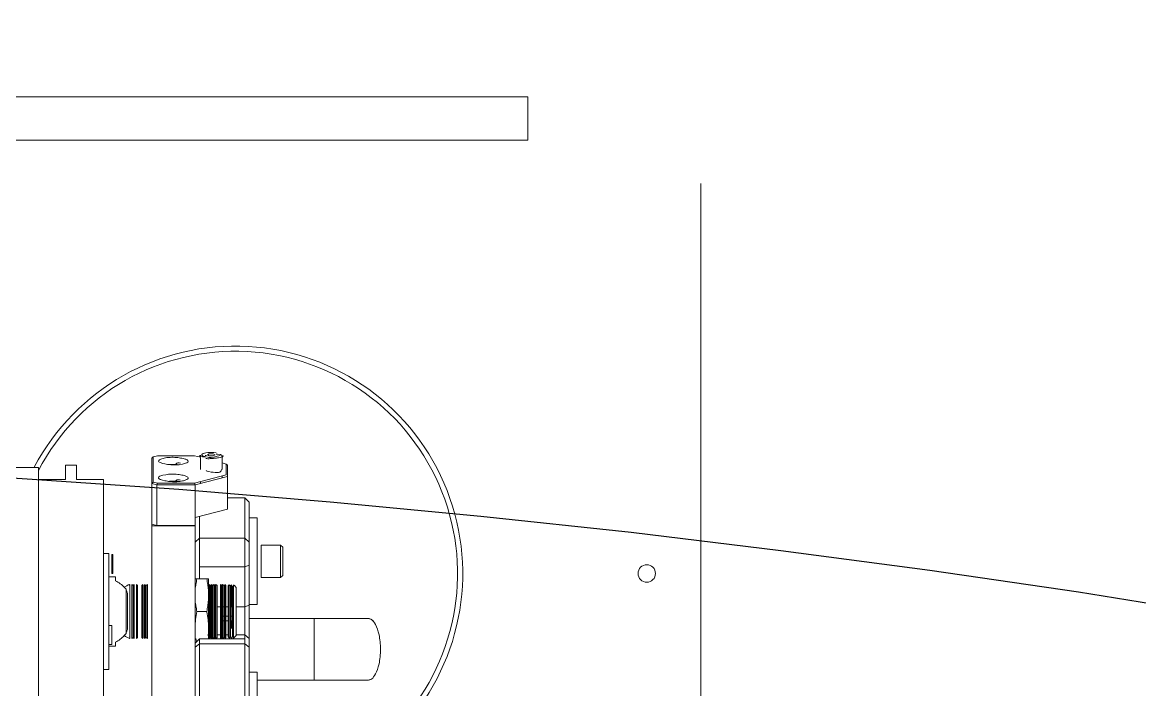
# Model space of a CAD drawing. Header units: centimetres. Extents: x 405464 to 563355, y 50011 to 66875.
# Drawn here: x 512105.61 to 512138.37, y 53215.47 to 53235.04 of the extents above; entities that cross this region are included whole.
import ezdxf

# ---------------------------------------------------------------- set-up
doc = ezdxf.new("R2010")
doc.units = ezdxf.units.CM
doc.linetypes.add('DASHED2', pattern=[9.525, 6.35, -3.175])
doc.layers.get('0').update_dxf_attribs({"lineweight": 9})
doc.layers.add('0-KRCN-MİMARİ-220526', color=8, linetype='Continuous', lineweight=9)
doc.layers.add('03__ASM_ALL_CURVES', color=7, linetype='Continuous')
doc.layers.add('DV_alçıpanel_duvar_yeni', color=1, linetype='Continuous', lineweight=20, true_color=0xff0000)

# ---------------------------------------------------------------- blocks, each defined once
blk = doc.blocks.new('A$C64829d13')
at = {"color": 8, "linetype": 'Continuous'}
for p, q in [((150.434, 85.8492), (150.434, 90.9508)), ((150.0026, 86.0724), (150.0026, 90.8765)), ((149.8375, 86.0724), (149.8375, 88.3587)), ((149.6477, 86.5253), (149.6477, 88.1771)), ((150.1864, 85.8952), (150.1864, 87.1135)), ((147.9093, 84.7678), (147.9093, 86.9821)), ((149.6014, 86.6297), (149.6014, 86.9599)), ((149.821, 86.8893), (149.821, 86.5024)), ((149.6311, 86.6396), (149.6311, 86.7661)), ((149.1771, 86.6599), (149.6014, 86.6599)), ((149.3835, 86.4253), (149.3835, 86.6599)), ((149.6014, 86.6297), (149.6311, 86.6297)), ((149.6311, 86.5348), (149.6311, 86.6396)), ((150.1864, 86.6195), (150.1666, 86.6195)), ((150.1666, 86.5112), (150.1666, 86.6195)), ((149.6311, 86.5348), (149.6311, 86.5215)), ((149.6311, 86.5339), (149.6477, 86.5212)), ((149.6311, 86.1011), (149.6311, 86.5215)), ((149.6311, 86.502), (149.6477, 86.487)), ((149.6477, 86.5024), (149.6477, 86.5253)), ((149.821, 86.5212), (149.6477, 86.5212)), ((149.821, 86.5024), (149.6477, 86.5024)), ((149.6477, 85.9648), (149.6477, 86.5024)), ((149.6807, 86.4897), (149.6906, 86.4998)), ((149.6906, 86.2968), (149.6906, 86.4998)), ((149.6947, 86.4956), (149.6989, 86.4999)), ((149.6989, 86.4999), (149.7031, 86.4956)), ((149.7073, 86.4999), (149.7031, 86.4956)), ((149.7073, 86.2968), (149.7073, 86.4998)), ((149.7074, 86.4998), (149.7074, 86.2968)), ((149.7104, 86.4968), (149.7089, 86.4983)), ((149.72, 86.4973), (149.7241, 86.5015)), ((149.72, 86.4973), (149.72, 86.2992)), ((149.7241, 86.2951), (149.7241, 86.5015)), ((149.7284, 86.4973), (149.7325, 86.5015)), ((149.7284, 86.4973), (149.7284, 86.2992)), ((149.7325, 86.2951), (149.7325, 86.4995)), ((149.7368, 86.4973), (149.7327, 86.5015)), ((149.7327, 86.5015), (149.7327, 86.2951)), ((149.7368, 86.4973), (149.741, 86.5015)), ((149.7368, 86.4973), (149.7368, 86.2992)), ((149.741, 86.2951), (149.741, 86.5015)), ((149.7537, 86.4973), (149.7578, 86.5015)), ((149.7537, 86.4973), (149.7537, 86.2992)), ((149.7578, 86.2951), (149.7578, 86.4995)), ((149.7621, 86.4973), (149.758, 86.5015)), ((149.758, 86.5015), (149.758, 86.2951)), ((149.7621, 86.4973), (149.7662, 86.5015)), ((149.7621, 86.4973), (149.7621, 86.2992)), ((149.7662, 86.2951), (149.7662, 86.4995)), ((149.7705, 86.4973), (149.7664, 86.5015)), ((149.7664, 86.4995), (149.7664, 86.2951)), ((149.7705, 86.4973), (149.7747, 86.5015)), ((149.7705, 86.4973), (149.7705, 86.2992)), ((149.7747, 86.2951), (149.7747, 86.4995)), ((149.779, 86.4973), (149.7831, 86.5015)), ((149.779, 86.4973), (149.779, 86.2992)), ((149.7831, 86.2951), (149.7831, 86.4995)), ((149.786, 86.3363), (149.786, 86.5024)), ((149.8375, 86.5339), (149.821, 86.5212)), ((149.8375, 86.5189), (149.821, 86.5024)), ((150.0234, 86.4973), (150.0192, 86.5015)), ((150.0192, 86.5015), (150.0192, 86.2951)), ((150.0234, 86.2992), (150.0234, 86.4973)), ((150.0318, 86.4973), (150.0277, 86.5015)), ((150.0277, 86.5015), (150.0277, 86.2951)), ((150.0318, 86.2992), (150.0318, 86.4973)), ((150.0402, 86.4973), (150.0361, 86.5015)), ((150.0361, 86.5015), (150.0361, 86.2951)), ((150.0402, 86.2992), (150.0402, 86.4973)), ((150.0571, 86.4973), (150.0612, 86.5015)), ((150.0571, 86.4973), (150.0571, 86.2992)), ((150.0612, 86.2951), (150.0612, 86.5015)), ((150.0739, 86.4973), (150.0698, 86.5015)), ((150.0698, 86.5015), (150.0698, 86.2951)), ((150.0739, 86.4973), (150.078, 86.5015)), ((150.0739, 86.4973), (150.0739, 86.2992)), ((150.078, 86.2951), (150.078, 86.5015)), ((150.0868, 86.5013), (150.0867, 86.4804)), ((150.0867, 86.4714), (150.0868, 86.5009)), ((150.0869, 86.5009), (150.0868, 86.5014)), ((150.0868, 86.5009), (150.0868, 86.5013)), ((150.141, 86.5303), (150.1666, 86.5303)), ((150.141, 86.5303), (150.141, 86.5154)), ((150.1542, 86.5248), (150.1666, 86.5248)), ((150.1542, 86.5248), (150.1542, 86.4523)), ((150.1666, 86.5043), (150.1666, 86.5112)), ((150.1666, 86.177), (150.1666, 86.5043)), ((149.6807, 86.487), (149.6477, 86.487)), ((149.6807, 86.3068), (149.6807, 86.4897)), ((149.6947, 86.301), (149.6947, 86.4956)), ((149.7031, 86.4627), (149.6968, 86.4627)), ((149.6968, 86.3364), (149.6968, 86.4602)), ((149.699, 86.4334), (149.699, 86.4627)), ((149.7031, 86.4956), (149.7031, 86.301)), ((149.7113, 86.4912), (149.711, 86.4962)), ((149.72, 86.487), (149.711, 86.487)), ((149.7115, 86.4836), (149.7113, 86.4912)), ((149.7116, 86.4474), (149.7116, 86.4615)), ((149.7116, 86.335), (149.7116, 86.4615)), ((149.7284, 86.487), (149.7241, 86.487)), ((149.7537, 86.487), (149.741, 86.487)), ((149.779, 86.487), (149.7747, 86.487)), ((149.7874, 86.487), (149.7831, 86.487)), ((150.0867, 86.4804), (150.0867, 86.4715)), ((150.0867, 86.4715), (150.0868, 86.4479)), ((150.0956, 86.4677), (150.0963, 86.4702)), ((150.0956, 86.3288), (150.0956, 86.4677)), ((150.0963, 86.4702), (150.0971, 86.4728)), ((150.0971, 86.4728), (150.0979, 86.4753)), ((150.0979, 86.4753), (150.0988, 86.4778)), ((150.0988, 86.4778), (150.0996, 86.4803)), ((150.0996, 86.4803), (150.1005, 86.4827)), ((150.1005, 86.4827), (150.1005, 86.3138)), ((149.1771, 86.4253), (149.6311, 86.4253)), ((149.6968, 86.4161), (149.7031, 86.4161)), ((149.699, 86.434), (149.7031, 86.434)), ((149.7116, 86.434), (149.72, 86.434)), ((149.7116, 86.4161), (149.72, 86.4161)), ((149.7241, 86.434), (149.7302, 86.434)), ((149.7241, 86.4161), (149.7302, 86.4161)), ((150.0868, 86.4479), (150.0868, 86.4332)), ((150.1542, 86.4523), (150.1666, 86.4523)), ((149.6014, 86.3723), (149.6311, 86.3723)), ((149.6014, 86.0421), (149.6014, 86.3723)), ((149.6477, 86.3804), (149.6311, 86.3741)), ((149.6477, 86.3804), (149.6807, 86.3804)), ((149.7031, 86.3804), (149.699, 86.3804)), ((149.699, 86.2968), (149.699, 86.3804)), ((149.72, 86.3804), (149.7116, 86.3804)), ((149.7302, 86.3804), (149.7241, 86.3804)), ((149.741, 86.3804), (149.7537, 86.3804)), ((149.7747, 86.3804), (149.779, 86.3804)), ((149.7831, 86.3804), (149.7897, 86.3804)), ((149.793, 86.3983), (149.8305, 86.3983)), ((150.0867, 86.3983), (150.0868, 86.3799)), ((150.0868, 86.3799), (150.0867, 86.3633)), ((149.7115, 86.3129), (149.7116, 86.335)), ((149.786, 86.2744), (149.786, 86.3363)), ((150.0867, 86.3633), (150.0867, 86.3486)), ((150.0963, 86.3263), (150.0956, 86.3288)), ((149.6807, 86.3068), (149.6889, 86.2984)), ((149.7031, 86.301), (149.699, 86.2968)), ((149.7031, 86.301), (149.7073, 86.2968)), ((149.711, 86.3003), (149.7074, 86.2968)), ((149.7113, 86.3053), (149.711, 86.3003)), ((149.7115, 86.3129), (149.7113, 86.3053)), ((149.72, 86.2992), (149.7241, 86.2951)), ((149.7284, 86.2992), (149.7325, 86.2951)), ((149.7368, 86.2992), (149.7327, 86.2951)), ((149.7368, 86.2992), (149.741, 86.2951)), ((149.7537, 86.2992), (149.7578, 86.2951)), ((149.7621, 86.2992), (149.758, 86.2951)), ((149.7621, 86.2992), (149.7662, 86.2951)), ((149.7705, 86.2992), (149.7664, 86.2951)), ((149.7705, 86.2992), (149.7747, 86.2951)), ((149.779, 86.2992), (149.7831, 86.2951)), ((150.0234, 86.2992), (150.0192, 86.2951)), ((150.0318, 86.2992), (150.0277, 86.2951)), ((150.0402, 86.2992), (150.0361, 86.2951)), ((150.0571, 86.2992), (150.0612, 86.2951)), ((150.0739, 86.2992), (150.0698, 86.2951)), ((150.0739, 86.2992), (150.078, 86.2951)), ((150.0867, 86.3251), (150.0868, 86.2957)), ((150.0868, 86.2952), (150.0867, 86.3161)), ((150.0868, 86.2957), (150.0868, 86.2952)), ((150.0869, 86.2957), (150.0868, 86.2951)), ((150.0971, 86.3238), (150.0963, 86.3263)), ((150.0979, 86.3212), (150.0971, 86.3238)), ((150.0988, 86.3188), (150.0979, 86.3212)), ((150.0996, 86.3163), (150.0988, 86.3188)), ((150.1005, 86.3138), (150.0996, 86.3163)), ((149.5034, 86.2609), (149.5116, 86.2691)), ((149.5034, 86.1536), (149.5034, 86.2609)), ((149.5859, 86.2691), (149.5116, 86.2691)), ((149.5116, 86.1453), (149.5116, 86.2691)), ((149.5859, 86.1453), (149.5859, 86.2691)), ((149.786, 86.2744), (149.8305, 86.2744)), ((149.821, 86.1188), (149.821, 86.2744)), ((149.8375, 86.2744), (149.8305, 86.2744)), ((150.141, 86.2662), (150.141, 86.2812)), ((150.141, 86.2662), (150.1666, 86.2662)), ((150.1515, 86.2525), (150.1515, 86.1828)), ((150.1542, 86.2539), (150.1542, 86.1814)), ((149.6311, 86.2214), (149.6477, 86.2278)), ((149.821, 86.2278), (149.6477, 86.2278)), ((150.1864, 86.177), (150.1666, 86.177)), ((149.5034, 86.1536), (149.5116, 86.1453)), ((149.5859, 86.1453), (149.5116, 86.1453)), ((149.6311, 86.1343), (149.6477, 86.1188)), ((149.6477, 86.1188), (149.821, 86.1188)), ((149.8375, 86.1343), (149.821, 86.1188)), ((149.821, 86.1188), (149.821, 86.036)), ((149.6311, 86.0421), (149.6311, 86.1011)), ((149.8375, 86.0724), (150.0026, 86.0724)), ((149.8375, 86.0703), (149.8375, 86.0724)), ((150.0026, 86.0724), (150.0026, 86.0652)), ((149.6014, 86.0421), (149.6311, 86.0421)), ((149.6311, 85.9813), (149.6311, 86.0421)), ((149.7137, 86.0083), (149.8375, 86.0403)), ((149.9828, 86.0703), (149.8375, 86.0703)), ((149.8375, 85.9156), (149.8375, 86.0703)), ((150.0026, 86.0652), (149.9828, 86.0703)), ((149.9828, 86.0703), (149.9828, 85.9156)), ((150.0026, 85.8139), (150.0026, 86.0652)), ((149.7137, 86.0083), (149.7137, 85.8836)), ((149.6311, 85.9813), (149.6477, 85.9648)), ((149.7137, 85.9648), (149.6477, 85.9648)), ((149.7137, 85.8836), (149.8375, 85.9156)), ((149.8396, 85.9095), (149.7186, 85.8782)), ((149.817, 85.9103), (149.817, 85.9037)), ((149.9828, 85.9156), (149.8375, 85.9156)), ((149.8375, 85.9156), (149.8396, 85.9095)), ((149.8396, 85.9095), (149.9808, 85.9095)), ((149.8857, 85.9011), (149.8953, 85.9027)), ((149.935, 85.9019), (149.9052, 85.9019)), ((149.9106, 85.9006), (149.9115, 85.902)), ((149.9808, 85.9095), (149.9828, 85.9156)), ((149.9977, 85.9052), (149.9808, 85.9095)), ((149.9828, 85.9156), (150.0026, 85.9105)), ((150.0026, 85.9105), (149.9977, 85.9052)), ((149.9977, 85.9052), (149.9977, 85.8097)), ((149.7137, 85.8408), (149.7137, 85.8836)), ((149.7186, 85.8782), (149.7186, 85.8366)), ((149.7345, 85.889), (149.7345, 85.8824)), ((149.9522, 85.9003), (149.9616, 85.8981)), ((149.9616, 85.8981), (149.9657, 85.8969)), ((150.1864, 85.8952), (150.2896, 85.8952)), ((150.2896, 85.8409), (150.2896, 85.8952)), ((150.3308, 85.8952), (150.434, 85.8952)), ((150.3308, 85.8952), (150.3308, 85.8409)), ((149.7137, 85.8408), (149.7194, 85.8394)), ((149.7186, 85.8366), (149.7137, 85.8408)), ((149.7345, 85.8325), (149.7186, 85.8366)), ((149.7345, 85.8574), (149.7345, 85.8064)), ((149.817, 85.8574), (149.817, 85.8111)), ((149.8857, 85.837), (149.8953, 85.8386)), ((149.935, 85.8378), (149.9052, 85.8378)), ((149.9106, 85.8365), (149.9115, 85.8379)), ((149.9526, 85.8361), (149.9616, 85.834)), ((150.2896, 85.8409), (150.3308, 85.8409)), ((150.434, 85.8492), (150.5413, 85.8492)), ((149.7398, 85.8003), (149.7421, 85.8)), ((149.7487, 85.8125), (149.7421, 85.8111)), ((149.7421, 85.8), (149.752, 85.7995)), ((149.7609, 85.8016), (149.7683, 85.8049)), ((149.7683, 85.7983), (149.7609, 85.8016)), ((149.7683, 85.8049), (149.7832, 85.8049)), ((149.7832, 85.7983), (149.7683, 85.7983)), ((149.7832, 85.8049), (149.7907, 85.8016)), ((149.7907, 85.8016), (149.7832, 85.7983)), ((149.8396, 85.8053), (149.8174, 85.811)), ((149.8396, 85.8053), (149.9808, 85.8053)), ((149.9808, 85.8053), (149.9977, 85.8097)), ((149.9977, 85.8097), (150.0026, 85.8139)), ((148.5697, 84.6027), (158.3106, 84.6027)), ((148.5697, 84.4376), (148.5697, 84.6027)), ((158.3106, 84.4376), (148.5697, 84.4376))]:
    blk.add_line(p, q, dxfattribs=at)
for points in [[(150.0868, 86.5014), (150.0869, 86.5009), (150.0868, 86.4993), (150.0869, 86.4967), (150.0868, 86.4928)], [(150.0868, 86.2951), (150.0869, 86.2957), (150.0868, 86.2972), (150.0869, 86.2998), (150.0868, 86.3038)], [(149.7576, 85.7935), (149.7654, 85.7926), (149.7733, 85.7922), (149.7813, 85.7923), (149.7891, 85.7929), (149.7961, 85.7938), (149.8022, 85.7952), (149.807, 85.7968), (149.8104, 85.7988), (149.8107, 85.7991)], [(149.8107, 85.7991), (149.8119, 85.8008), (149.8117, 85.8029), (149.8096, 85.805), (149.8058, 85.8069), (149.8006, 85.8084)]]:
    blk.add_lwpolyline(points, dxfattribs=at)
blk.add_circle((148.1157, 86.2537), 0.0332, dxfattribs=at)
for centre, radius, start, end in [((149.6841, 86.2537), 0.8668, 136.0011, 332.1522), ((149.6841, 86.2537), 0.847, 136.1884, 332.383), ((149.4986, 86.4512), 0.3395, 10.245, 10.5886), ((149.5083, 86.4529), 0.3296, 8.4225, 10.2522), ((150.0442, 86.3983), 0.1116, 55.5665, 67.5451), ((148.6658, 86.4717), 1.0458, 0.1063, 0.6513), ((144.8091, 86.4627), 4.9024, 359.9868, 0.1289), ((150.0577, 86.4586), 0.2717, 177.4849, 179.6689), ((150.0707, 86.4622), 0.2848, 180.3972, 186.6096), ((150.0777, 86.4576), 0.2918, 173.4317, 177.4609), ((150.1134, 86.467), 0.3277, 186.5941, 191.6342), ((133.0718, 86.4228), 17.0149, 359.91734, 0.03505), ((150.0996, 86.3314), 0.3138, 171.5775, 173.4561), ((150.1152, 86.3291), 0.3296, 169.7476, 171.5775), ((150.1317, 86.3261), 0.3463, 167.974, 169.7477), ((150.1381, 86.4717), 0.3528, 191.5789, 192.019), ((149.5001, 86.3277), 0.3379, 8.4453, 12.0479), ((149.5197, 86.3308), 0.3181, 7.5805, 8.4166), ((149.5273, 86.3318), 0.3104, 6.5386, 7.5812), ((150.0577, 86.3348), 0.2717, 177.4852, 179.6689), ((150.0437, 86.3372), 0.2577, 180.197, 182.4994), ((150.0685, 86.3343), 0.2826, 176.1383, 177.4902), ((150.0754, 86.3339), 0.2894, 175.4205, 176.1407), ((150.0801, 86.3335), 0.2942, 174.778, 175.4207), ((150.0872, 86.3328), 0.3013, 173.4602, 174.7752), ((158.1256, 86.3403), 8.0389, 179.94068, 180.10784), ((148.6658, 86.3248), 1.0458, 359.3487, 359.8937), ((150.1575, 86.3511), 0.3725, 190.2298, 191.8787), ((149.4918, 86.3466), 0.3463, 347.974, 349.7477), ((149.5083, 86.3436), 0.3296, 349.7476, 351.5775), ((149.5197, 86.3419), 0.318, 351.5835, 352.4197), ((149.5273, 86.3409), 0.3104, 352.4189, 353.4615), ((150.0442, 86.3983), 0.1116, 292.4549, 304.4336), ((150.1542, 86.2505), 0.00341, 90, 143.9804), ((150.1542, 86.1848), 0.00341, 216.0196, 270), ((149.9133, 85.7655), 0.1384, 94.7254, 97.4706), ((149.9138, 85.7598), 0.1442, 92.6227, 94.7346), ((149.9137, 85.6985), 0.2055, 84.3291, 88.3289), ((149.9137, 85.6971), 0.2069, 81.9734, 84.3626), ((149.9174, 85.7224), 0.1813, 78.9293, 82.0084), ((149.9025, 85.9069), 0.0103, 292.7079, 299.5123), ((149.7946, 85.5532), 0.2633, 95.0256, 98.4319), ((149.7899, 85.6068), 0.2095, 92.8211, 95.0281), ((149.9133, 85.7014), 0.1384, 94.7254, 97.4706), ((149.9137, 85.6344), 0.2055, 84.3291, 88.3289), ((149.9137, 85.633), 0.2069, 81.9734, 84.3626), ((149.9175, 85.6592), 0.1804, 78.7901, 82.0137), ((149.79, 85.5834), 0.2328, 98.4036, 100.2116), ((149.7563, 86.0921), 0.2926, 269.151, 270.1987), ((149.7952, 85.5111), 0.2926, 89.151, 90.1987), ((149.7979, 85.4776), 0.3313, 89.1882, 90.2124)]:
    blk.add_arc(centre, radius, start, end, dxfattribs=at)
for major_axis, start_param, end_param in [((0.1321, 0), 8.334794, 8.655796), ((0, 0.1321), 7.085, 7.16007), ((0, 0.1321), -4.018477, -3.954021), ((0.1321, 0), -2.383225, -2.051609)]:
    blk.add_ellipse((150.2021, 86.3983), major_axis=major_axis, ratio=1, start_param=start_param, end_param=end_param, dxfattribs=at)
for points in [[(149.1771, 86.4253), (149.173, 86.4253), (149.1647, 86.4277), (149.1491, 86.4452), (149.135, 86.4842), (149.1288, 86.5426), (149.135, 86.6011), (149.1491, 86.6401), (149.1647, 86.6576), (149.173, 86.6599), (149.1771, 86.6599)], [(149.1771, 86.4253), (149.174, 86.4253), (149.1706, 86.4261), (149.167, 86.4282)]]:
    blk.add_open_spline(points, degree=3, dxfattribs=at)
for points, knots in [([(149.167, 86.4282), (149.1661, 86.4287), (149.1605, 86.4323), (149.1492, 86.4452), (149.135, 86.4842), (149.1288, 86.5426), (149.135, 86.6011), (149.1492, 86.6401), (149.1646, 86.6576), (149.1733, 86.6599), (149.1771, 86.6599)], [0, 0, 0, 0, 0.027774, 0.166663, 0.305553, 0.444442, 0.583332, 0.722221, 0.861111, 1, 1, 1, 1]), ([(149.8305, 86.3983), (149.8327, 86.4085), (149.8362, 86.429), (149.8375, 86.4498), (149.8375, 86.4602)], [0, 0, 0, 0, 0.500803, 1, 1, 1, 1]), ([(149.711, 86.3003), (149.7112, 86.302), (149.7114, 86.3062), (149.7114, 86.3104), (149.7115, 86.3129)], [0, 0, 0, 0, 0.394404, 1, 1, 1, 1]), ([(149.7862, 86.326), (149.7865, 86.3191), (149.7876, 86.3054), (149.7897, 86.2918), (149.7909, 86.285)], [0, 0, 0, 0, 0.499401, 1, 1, 1, 1]), ([(149.8727, 85.8972), (149.8746, 85.898), (149.8789, 85.8995), (149.8833, 85.9006), (149.8857, 85.9011)], [0, 0, 0, 0, 0.463427, 1, 1, 1, 1]), ([(149.9072, 85.9038), (149.9093, 85.9039), (149.9134, 85.904), (149.9176, 85.9039), (149.9197, 85.9039)], [0, 0, 0, 0, 0.494959, 1, 1, 1, 1]), ([(149.7365, 85.8574), (149.7381, 85.8711), (149.7595, 85.8705), (149.7989, 85.8631), (149.7935, 85.8606)], [0, 0, 0, 0, 0.698053, 1, 1, 1, 1]), ([(149.8633, 85.8895), (149.8633, 85.891), (149.8665, 85.8946), (149.8702, 85.8962), (149.8727, 85.8972)], [0, 0, 0, 0, 0.371313, 1, 1, 1, 1]), ([(149.8786, 85.8808), (149.8748, 85.8818), (149.8696, 85.8834), (149.8633, 85.8874), (149.8633, 85.8895)], [0, 0, 0, 0, 0.65827, 1, 1, 1, 1]), ([(149.9204, 85.8751), (149.9129, 85.8753), (149.8988, 85.8765), (149.8849, 85.879), (149.8786, 85.8808)], [0, 0, 0, 0, 0.533144, 1, 1, 1, 1]), ([(149.8936, 85.8977), (149.8958, 85.897), (149.9001, 85.8961), (149.9046, 85.8966), (149.9065, 85.8974)], [0, 0, 0, 0, 0.52687, 1, 1, 1, 1]), ([(149.9076, 85.8979), (149.9082, 85.8983), (149.9093, 85.899), (149.9102, 85.9), (149.9106, 85.9006)], [0, 0, 0, 0, 0.492004, 1, 1, 1, 1]), ([(149.9769, 85.8895), (149.9769, 85.8828), (149.9495, 85.8766), (149.9336, 85.8747), (149.9204, 85.8751)], [0, 0, 0, 0, 0.33354, 1, 1, 1, 1]), ([(149.9657, 85.8969), (149.9675, 85.8963), (149.9705, 85.8952), (149.9734, 85.8937), (149.9745, 85.8928)], [0, 0, 0, 0, 0.564471, 1, 1, 1, 1]), ([(149.9745, 85.8928), (149.9752, 85.8924), (149.9762, 85.8914), (149.9769, 85.8901), (149.9769, 85.8895)], [0, 0, 0, 0, 0.574434, 1, 1, 1, 1]), ([(149.7964, 85.8156), (149.7939, 85.816), (149.7883, 85.8163), (149.7826, 85.8162), (149.7796, 85.816)], [0, 0, 0, 0, 0.450757, 1, 1, 1, 1]), ([(149.8633, 85.8254), (149.8633, 85.8283), (149.8727, 85.8338), (149.8801, 85.8358), (149.8857, 85.837)], [0, 0, 0, 0, 0.339959, 1, 1, 1, 1]), ([(149.8786, 85.8167), (149.8748, 85.8177), (149.8696, 85.8193), (149.8633, 85.8233), (149.8633, 85.8254)], [0, 0, 0, 0, 0.65827, 1, 1, 1, 1]), ([(149.9204, 85.811), (149.9129, 85.8112), (149.8988, 85.8124), (149.8849, 85.8149), (149.8786, 85.8167)], [0, 0, 0, 0, 0.533144, 1, 1, 1, 1]), ([(149.8936, 85.8336), (149.8967, 85.8326), (149.9028, 85.8314), (149.9089, 85.8342), (149.9106, 85.8365)], [0, 0, 0, 0, 0.534164, 1, 1, 1, 1]), ([(149.9019, 85.8393), (149.9048, 85.8396), (149.9108, 85.8399), (149.9167, 85.8399), (149.9197, 85.8398)], [0, 0, 0, 0, 0.49091, 1, 1, 1, 1]), ([(149.9638, 85.8162), (149.9609, 85.8153), (149.9546, 85.8136), (149.9483, 85.8125), (149.9448, 85.8121)], [0, 0, 0, 0, 0.464162, 1, 1, 1, 1]), ([(149.9616, 85.834), (149.9654, 85.833), (149.9705, 85.8315), (149.9769, 85.8274), (149.9769, 85.8254)], [0, 0, 0, 0, 0.65827, 1, 1, 1, 1]), ([(149.9769, 85.8254), (149.9769, 85.8234), (149.9719, 85.8191), (149.9671, 85.8173), (149.9638, 85.8162)], [0, 0, 0, 0, 0.357486, 1, 1, 1, 1]), ([(149.7421, 85.8111), (149.739, 85.8104), (149.7363, 85.8103), (149.73, 85.807), (149.7307, 85.8062)], [0, 0, 0, 0, 0.740091, 1, 1, 1, 1]), ([(149.7307, 85.8062), (149.7312, 85.8056), (149.7337, 85.805), (149.7359, 85.8046), (149.7374, 85.8045)], [0, 0, 0, 0, 0.328071, 1, 1, 1, 1]), ([(149.7939, 85.8097), (149.7803, 85.8118), (149.7729, 85.8149), (149.735, 85.801), (149.7398, 85.8003)], [0, 0, 0, 0, 0.738489, 1, 1, 1, 1]), ([(149.8208, 85.8066), (149.8197, 85.8079), (149.8127, 85.8081), (149.807, 85.8087), (149.8026, 85.8088)], [0, 0, 0, 0, 0.287405, 1, 1, 1, 1]), ([(149.8161, 85.8034), (149.817, 85.8037), (149.8185, 85.8042), (149.8199, 85.8049), (149.8204, 85.8053)], [0, 0, 0, 0, 0.593322, 1, 1, 1, 1]), ([(149.8204, 85.8053), (149.8207, 85.8055), (149.8211, 85.8058), (149.821, 85.8064), (149.8208, 85.8066)], [0, 0, 0, 0, 0.575823, 1, 1, 1, 1]), ([(149.9448, 85.8121), (149.9409, 85.8116), (149.9328, 85.8109), (149.9246, 85.8108), (149.9204, 85.811)], [0, 0, 0, 0, 0.484396, 1, 1, 1, 1])]:
    blk.add_open_spline(points, degree=3, knots=knots, dxfattribs=at)
at = {"layer": '03__ASM_ALL_CURVES', "color": 8, "linetype": 'DASHED2', "ltscale": 10}
blk.add_circle((153.4, 131.3), 45.5, dxfattribs=at)
blk.add_arc((153.4, 45.5), 45.5, 109.45227, 22.04551, dxfattribs=at)
blk = doc.blocks.new('A$C9e52caec')
at = {"layer": 'DV_alçıpanel_duvar_yeni', "color": 8, "xscale": 7.692307692308199, "yscale": 7.692307692308199, "zscale": 7.692307692308199, "rotation": 180}
blk.add_blockref('A$C64829d13', (8905, 1620), dxfattribs=at)

msp = doc.modelspace()

# ---------------------------------------------------------------- block references
at = {"layer": '0-KRCN-MİMARİ-220526', "rotation": 359.999999999997}
msp.add_blockref('A$C9e52caec', (504358.269, 52262.368, 73.999), dxfattribs=at)

doc.saveas('drawing.dxf')
